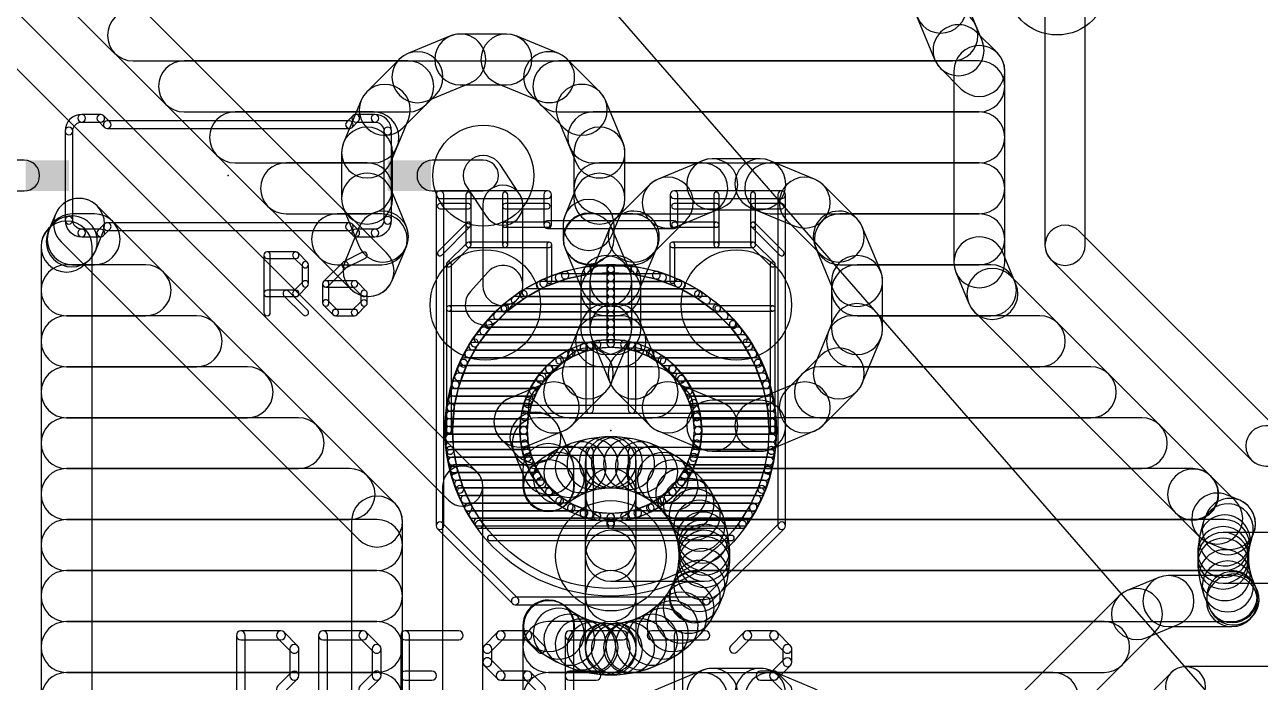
# Model space of a CAD drawing. Extents: x -1 to 100, y 0 to 80.
# Drawn here: x 20.07 to 44.69, y 36.89 to 50 of the extents above; entities that cross this region are included whole.
import ezdxf

# ---------------------------------------------------------------- set-up
doc = ezdxf.new("R2010")
doc.units = 0
for name, color, linetype in [('1', 22, 'CONTINUOUS'), ('17', 82, 'CONTINUOUS'), ('19', 53, 'CONTINUOUS'), ('21', 253, 'CONTINUOUS'), ('23', 7, 'CONTINUOUS'), ('25', 253, 'CONTINUOUS'), ('51', 253, 'CONTINUOUS')]:
    doc.layers.add(name, color=color, linetype=linetype)

# ---------------------------------------------------------------- blocks, each defined once
blk = doc.blocks.new('ROUNDP')
blk.add_circle((0, 0), 0.5)
blk = doc.blocks.new('RECT')
blk.add_solid([(-0.5, -0.5), (0.5, -0.5), (-0.5, 0.5), (0.5, 0.5)])

msp = doc.modelspace()

# ---------------------------------------------------------------- linework, layer by layer
at = {"layer": '1'}
for points in [[(27.2845, 45.4494), (21.0072, 51.7267, 1), (20.2888, 51.0083), (26.5661, 44.7309, 1)], [(37.8176, 51.2604), (37.8176, 50.3396, 1), (38.8336, 50.3396), (38.8336, 51.2604, 1)], [(18.9172, 50.1172), (28.5172, 40.5172, 1), (29.0828, 41.0828), (19.4828, 50.6828, 1)], [(37.8563, 50.1452), (38.2086, 49.2946, 1), (39.1473, 49.6834), (38.7949, 50.534, 1)], [(41.2, 45.6), (41.2, 50.4, 1), (40.4, 50.4), (40.4, 45.6, 1)], [(22.2315, 49.276), (38.5558, 49.276, 1), (38.5558, 50.292), (22.2315, 50.292, 1)], [(38.3187, 49.1298), (38.7328, 48.7157, 1), (39.4512, 49.4342), (39.0372, 49.8482, 1)], [(28.5552, 49.7737), (27.7046, 49.4214, 1), (28.0934, 48.4827), (28.944, 48.8351, 1)], [(29.6704, 49.8124), (28.7496, 49.8124, 1), (28.7496, 48.7964), (29.6704, 48.7964, 1)], [(30.7154, 49.4214), (29.8648, 49.7737, 1), (29.476, 48.8351), (30.3266, 48.4827, 1)], [(38.584, 49.0749), (38.584, 45.2603, 1), (39.6, 45.2603), (39.6, 49.0749, 1)], [(23.2475, 48.26), (27.7149, 48.26, 1), (27.7149, 49.276), (23.2475, 49.276, 1)], [(27.5398, 49.3113), (26.8887, 48.6602, 1), (27.6072, 47.9418), (28.2582, 48.5928, 1)], [(31.5313, 48.6602), (30.8802, 49.3113, 1), (30.1618, 48.5928), (30.8128, 47.9418, 1)], [(30.705, 48.26), (39.092, 48.26, 1), (39.092, 49.276), (30.705, 49.276, 1)], [(26.7786, 48.4954), (26.4263, 47.6448, 1), (27.3649, 47.256), (27.7173, 48.1066, 1)], [(31.9937, 47.6448), (31.6414, 48.4954, 1), (30.7027, 48.1066), (31.0551, 47.256, 1)], [(24.2635, 47.244), (27.0205, 47.244, 1), (27.0205, 48.26), (24.2635, 48.26, 1)], [(31.3995, 47.244), (39.092, 47.244, 1), (39.092, 48.26), (31.3995, 48.26, 1)], [(26.3876, 47.4504), (26.3876, 46.5296, 1), (27.4036, 46.5296), (27.4036, 47.4504, 1)], [(32.0324, 46.5296), (32.0324, 47.4504, 1), (31.0164, 47.4504), (31.0164, 46.5296, 1)], [(29.9337, 46.6206), (29.5437, 47.2106, 1), (28.8763, 46.7694), (29.2663, 46.1794, 1)], [(33.5766, 47.2873), (32.6916, 46.9207, 1), (33.0804, 45.9821), (33.9654, 46.3487, 1)], [(34.729, 47.326), (33.771, 47.326, 1), (33.771, 46.31), (34.729, 46.31, 1)], [(35.8084, 46.9207), (34.9234, 47.2873, 1), (34.5346, 46.3487), (35.4196, 45.9821, 1)], [(25.2795, 46.228), (26.8956, 46.228, 1), (26.8956, 47.244), (25.2795, 47.244, 1)], [(26.4263, 46.3352), (26.7393, 45.5796, 1), (27.6779, 45.9684), (27.3649, 46.724, 1)], [(31.7773, 45.8128), (31.9937, 46.3352, 1), (31.0551, 46.724), (30.8387, 46.2016, 1)], [(31.5244, 46.228), (33.5731, 46.228, 1), (33.5731, 47.244), (31.5244, 47.244, 1)], [(34.9269, 46.228), (39.092, 46.228, 1), (39.092, 47.244), (34.9269, 47.244, 1)], [(30, 44.8), (30, 46.4, 1), (29.2, 46.4), (29.2, 44.8, 1)], [(32.5268, 46.8106), (31.8494, 46.1332, 1), (32.5678, 45.4148), (33.2452, 46.0922, 1)], [(36.6506, 46.1332), (35.9732, 46.8106, 1), (35.2548, 46.0922), (35.9322, 45.4148, 1)], [(21.4814, 45.4846), (21.6259, 45.8335, 1), (20.6873, 46.2223), (20.5427, 45.8734, 1)], [(20.7974, 45.6687), (26.7328, 39.7333, 1), (27.4512, 40.4517), (21.5158, 46.3871, 1)], [(26.7393, 45.9684), (26.456, 45.2845, 1), (27.3947, 44.8957), (27.6779, 45.5796, 1)], [(31.816, 45.734), (31.816, 46.0072, 1), (30.8, 46.0072), (30.8, 45.734, 1)], [(31.7393, 45.9684), (31.3727, 45.0834, 1), (32.3113, 44.6946), (32.6779, 45.5796, 1)], [(37.1273, 45.0834), (36.7607, 45.9684, 1), (35.8221, 45.5796), (36.1887, 44.6946, 1)], [(21.2672, 45.2157), (21.3713, 45.3198, 1), (20.6528, 46.0382), (20.5488, 45.9342, 1)], [(21.416, 25.5451), (21.416, 45.5749, 1), (20.4, 45.5749), (20.4, 25.5451, 1)], [(21.029, 45.212), (21.4645, 45.212, 1), (21.4645, 46.228), (21.029, 46.228, 1)], [(26.2955, 45.212), (27.1862, 45.212, 1), (27.1862, 46.228), (26.2955, 46.228, 1)], [(32.1273, 45.0834), (31.7773, 45.9284, 1), (30.8387, 45.5395), (31.1887, 44.6946, 1)], [(31.3138, 45.212), (32.1862, 45.212, 1), (32.1862, 46.228), (31.3138, 46.228, 1)], [(36.3138, 45.212), (39.092, 45.212, 1), (39.092, 46.228), (36.3138, 46.228, 1)], [(45.0828, 41.8828), (41.0828, 45.8828, 1), (40.5172, 45.3172), (44.5172, 41.3172, 1)], [(38.6227, 45.0659), (38.8827, 44.4381, 1), (39.8214, 44.8269), (39.5613, 45.4547, 1)], [(32.166, 43.931), (32.166, 44.889, 1), (31.15, 44.889), (31.15, 43.931, 1)], [(31.334, 44.889), (31.334, 43.931, 1), (32.35, 43.931), (32.35, 44.889, 1)], [(37.166, 43.931), (37.166, 44.889, 1), (36.15, 44.889), (36.15, 43.931, 1)], [(20.908, 44.196), (22.4805, 44.196, 1), (22.4805, 45.212), (20.908, 45.212, 1)], [(29.3023, 45.0672), (28.9523, 44.6772, 1), (29.5477, 44.1428), (29.8977, 44.5328, 1)], [(31.658, 44.196), (31.842, 44.196, 1), (31.842, 45.212), (31.658, 45.212, 1)], [(36.658, 44.196), (39.3224, 44.196, 1), (39.3224, 45.212), (36.658, 45.212, 1)], [(38.9928, 44.2733), (42.9928, 40.2733, 1), (43.7112, 40.9917), (39.7112, 44.9917, 1)], [(31.7607, 42.8516), (32.1273, 43.7366, 1), (31.1887, 44.1254), (30.8221, 43.2404, 1)], [(31.3727, 43.7366), (31.7393, 42.8516, 1), (32.6779, 43.2404), (32.3113, 44.1254, 1)], [(36.7607, 42.8516), (37.1273, 43.7366, 1), (36.1887, 44.1254), (35.8221, 43.2404, 1)], [(20.908, 43.18), (23.4965, 43.18, 1), (23.4965, 44.196), (20.908, 44.196, 1)], [(31.5573, 43.18), (31.9427, 43.18, 1), (31.9427, 44.196), (31.5573, 44.196, 1)], [(36.5573, 43.18), (40.2965, 43.18, 1), (40.2965, 44.196), (36.5573, 44.196, 1)], [(30.9732, 42.0094), (31.6506, 42.6868, 1), (30.9322, 43.4052), (30.2548, 42.7278, 1)], [(31.8494, 42.6868), (32.5268, 42.0094, 1), (33.2452, 42.7278), (32.5678, 43.4052, 1)], [(35.9732, 42.0094), (36.6506, 42.6868, 1), (35.9322, 43.4052), (35.2548, 42.7278, 1)], [(20.908, 42.164), (24.5125, 42.164, 1), (24.5125, 43.18), (20.908, 43.18, 1)], [(30.9174, 42.164), (32.5826, 42.164, 1), (32.5826, 43.18), (30.9174, 43.18, 1)], [(35.9174, 42.164), (41.3125, 42.164, 1), (41.3125, 43.18), (35.9174, 43.18, 1)], [(30.1245, 41.616), (30.8084, 41.8993, 1), (30.4196, 42.8379), (29.7357, 42.5547, 1)], [(32.6916, 41.8993), (33.5766, 41.5327, 1), (33.9654, 42.4713), (33.0804, 42.8379, 1)], [(34.9234, 41.5327), (35.8084, 41.8993, 1), (35.4196, 42.8379), (34.5346, 42.4713, 1)], [(30.6072, 42.1267), (30.2894, 42.4445, 1), (29.5709, 41.7261), (29.8888, 41.4083, 1)], [(33.771, 41.494), (34.729, 41.494, 1), (34.729, 42.51), (33.771, 42.51, 1)], [(20.908, 41.148), (25.5285, 41.148, 1), (25.5285, 42.164), (20.908, 42.164, 1)], [(30.9773, 41.3341), (30.7173, 41.9619, 1), (29.7786, 41.5731), (30.0387, 40.9453, 1)], [(30.2942, 41.148), (42.3285, 41.148, 1), (42.3285, 42.164), (30.2942, 42.164, 1)], [(45.6, 42), (44.8, 42, 1), (44.8, 41.2), (45.6, 41.2, 1)], [(31.016, 40.8013), (31.016, 41.1397, 1), (30, 41.1397), (30, 40.8013, 1)], [(30.9558, 41.6463), (30.7303, 41.5529, 1), (31.1191, 40.6142), (31.3446, 40.7076, 1)], [(31.2545, 41.7308), (31.0187, 41.6677, 1), (31.2817, 40.6863), (31.5174, 40.7494, 1)], [(31.5616, 41.7757), (31.3197, 41.7438, 1), (31.4523, 40.7365), (31.6943, 40.7683, 1)], [(31.75, 41.78), (31.628, 41.78, 1), (31.628, 40.764), (31.75, 40.764, 1)], [(31.872, 41.78), (31.75, 41.78, 1), (31.75, 40.764), (31.872, 40.764, 1)], [(31.242, 41.272), (31.242, 39.41, 1), (32.258, 39.41), (32.258, 41.272, 1)], [(32.258, 39.41), (32.258, 41.272, 1), (31.242, 41.272), (31.242, 39.41, 1)], [(32.1803, 41.7438), (31.9383, 41.7757, 1), (31.8057, 40.7683), (32.0477, 40.7365, 1)], [(32.4813, 41.6677), (32.2455, 41.7308, 1), (31.9826, 40.7494), (32.2183, 40.6863, 1)], [(32.7697, 41.5529), (32.5442, 41.6463, 1), (32.1554, 40.7076), (32.3809, 40.6142, 1)], [(30.4041, 41.3645), (30.2104, 41.216, 1), (30.8289, 40.4099), (31.0226, 40.5585, 1)], [(30.6707, 41.5235), (30.4593, 41.4015, 1), (30.9673, 40.5216), (31.1787, 40.6436, 1)], [(33.0407, 41.4015), (32.8293, 41.5235, 1), (32.3213, 40.6436), (32.5327, 40.5216, 1)], [(33.2896, 41.216), (33.0959, 41.3645, 1), (32.4774, 40.5585), (32.6711, 40.4099, 1)], [(20.908, 40.132), (26.5445, 40.132, 1), (26.5445, 41.148), (20.908, 41.148, 1)], [(28.4, 40.8), (28.4, 34.4, 1), (29.2, 34.4), (29.2, 40.8, 1)], [(30.1604, 41.1721), (30.1487, 41.1604, 1), (30.8673, 40.4421), (30.8789, 40.4538, 1)], [(31.75, 40.132), (31.75, 40.132, 1), (31.75, 41.148), (31.75, 41.148, 1)], [(33.5121, 40.9995), (33.3395, 41.1721, 1), (32.6211, 40.4537), (32.7937, 40.2811, 1)], [(33.7045, 40.7559), (33.556, 40.9496, 1), (32.7499, 40.3311), (32.8985, 40.1374, 1)], [(33.1532, 40.132), (43.3445, 40.132, 1), (43.3445, 41.148), (33.1532, 41.148, 1)], [(42.9928, 40.2733), (43.4733, 39.7928, 1), (44.1917, 40.5112), (43.7112, 40.9917, 1)], [(33.8635, 40.4893), (33.7415, 40.7007, 1), (32.8616, 40.1927), (32.9836, 39.9813, 1)], [(33.9863, 40.2042), (33.8929, 40.4297, 1), (32.9542, 40.0409), (33.0476, 39.8154, 1)], [(43.6381, 39.6827), (43.8919, 39.5776, 1), (44.2807, 40.5162), (44.0269, 40.6214, 1)], [(26.584, 40.0925), (26.584, 35.3325, 1), (27.6, 35.3325), (27.6, 40.0925, 1)], [(34.0708, 39.9055), (34.0077, 40.1413, 1), (33.0263, 39.8783), (33.0894, 39.6426, 1)], [(43.5512, 40.0711), (43.4912, 39.8472, 1), (44.4725, 39.5843), (44.5325, 39.8082, 1)], [(43.6169, 40.2413), (43.5725, 40.1341, 1), (44.5112, 39.7453), (44.5556, 39.8525, 1)], [(20.908, 39.116), (27.092, 39.116, 1), (27.092, 40.132), (20.908, 40.132, 1)], [(31.75, 39.116), (31.75, 39.116, 1), (31.75, 40.132), (31.75, 40.132, 1)], [(34.1157, 39.5983), (34.0838, 39.8403, 1), (33.0765, 39.7077), (33.1083, 39.4657, 1)], [(33.5999, 39.116), (43.9698, 39.116, 1), (43.9698, 40.132), (33.5999, 40.132, 1)], [(43.4782, 39.782), (43.4479, 39.5522, 1), (44.4553, 39.4196), (44.4855, 39.6494, 1)], [(32.258, 37.548), (32.258, 39.41, 1), (31.242, 39.41), (31.242, 37.548, 1)], [(31.75, 38.902), (31.75, 38.902, 1), (31.75, 39.918), (31.75, 39.918, 1)], [(31.242, 39.41), (31.242, 37.548, 1), (32.258, 37.548), (32.258, 39.41, 1)], [(33.612, 39.918), (31.75, 39.918, 1), (31.75, 38.902), (33.612, 38.902, 1)], [(32.258, 39.41), (32.258, 39.41, 1), (31.242, 39.41), (31.242, 39.41, 1)], [(31.75, 38.902), (33.612, 38.902, 1), (33.612, 39.918), (31.75, 39.918, 1)], [(31.75, 39.918), (31.75, 39.918, 1), (31.75, 38.902), (31.75, 38.902, 1)], [(34.12, 39.41), (34.12, 39.532, 1), (33.104, 39.532), (33.104, 39.41, 1)], [(34.12, 39.288), (34.12, 39.41, 1), (33.104, 39.41), (33.104, 39.2879, 1)], [(43.4436, 39.4859), (43.4436, 39.37, 1), (44.4596, 39.37), (44.4596, 39.4859, 1)], [(43.9516, 38.862), (45.72, 38.862, 1), (45.72, 39.878), (43.9516, 39.878, 1)], [(45.72, 39.878), (43.9516, 39.878, 1), (43.9516, 38.862), (45.72, 38.862, 1)], [(43.4436, 39.37), (43.4436, 39.2541, 1), (44.4596, 39.2541), (44.4596, 39.37, 1)], [(34.0838, 38.9797), (34.1157, 39.2216, 1), (33.1083, 39.3543), (33.0765, 39.1123, 1)], [(43.4479, 39.1878), (43.4782, 38.958, 1), (44.4855, 39.0906), (44.4553, 39.3204, 1)], [(34.0077, 38.6787), (34.0708, 38.9145, 1), (33.0894, 39.1774), (33.0263, 38.9417, 1)], [(43.4912, 38.8928), (43.5512, 38.6689, 1), (44.5325, 38.9318), (44.4725, 39.1557, 1)], [(33.8929, 38.3903), (33.9863, 38.6158, 1), (33.0476, 39.0046), (32.9542, 38.7791, 1)], [(43.5725, 38.6059), (43.6612, 38.3918, 1), (44.5999, 38.7806), (44.5112, 38.9947, 1)], [(20.908, 38.1), (27.092, 38.1, 1), (27.092, 39.116), (20.908, 39.116, 1)], [(31.75, 38.1), (31.75, 38.1, 1), (31.75, 39.116), (31.75, 39.116, 1)], [(33.7415, 38.1193), (33.8635, 38.3307, 1), (32.9836, 38.8387), (32.8616, 38.6273, 1)], [(33.4332, 38.1), (44.1215, 38.1, 1), (44.1215, 39.116), (33.4332, 39.116, 1)], [(42.6659, 38.9773), (42.0381, 38.7173, 1), (42.4269, 37.7786), (43.0547, 38.0387, 1)], [(44.1249, 39.016), (42.8603, 39.016, 1), (42.8603, 38), (44.1249, 38, 1)], [(43.7979, 38.8994), (43.7657, 38.8672, 1), (44.4842, 38.1488), (44.5163, 38.181, 1)], [(43.6906, 38.3322), (43.7172, 38.2862, 1), (44.5971, 38.7942), (44.5705, 38.8402, 1)], [(33.3395, 37.6479), (33.5121, 37.8205, 1), (32.7937, 38.5389), (32.6211, 38.3663, 1)], [(33.556, 37.8704), (33.7045, 38.0641, 1), (32.8985, 38.6826), (32.7499, 38.4889, 1)], [(41.8733, 38.6072), (33.2231, 29.957, 1), (33.9415, 29.2385), (42.5917, 37.8888, 1)], [(30.1487, 37.6596), (30.1604, 37.6479, 1), (30.8789, 38.3662), (30.8673, 38.3779, 1)], [(31.016, 36.3353), (31.016, 38.0187, 1), (30, 38.0187), (30, 36.3353, 1)], [(30.2104, 37.604), (30.4041, 37.4555, 1), (31.0226, 38.2615), (30.8289, 38.4101, 1)], [(33.0959, 37.4555), (33.2896, 37.604, 1), (32.6711, 38.4101), (32.4774, 38.2615, 1)], [(30.4593, 37.4185), (30.6707, 37.2965, 1), (31.1787, 38.1764), (30.9673, 38.2984, 1)], [(30.7303, 37.2671), (30.9558, 37.1737, 1), (31.3446, 38.1124), (31.1191, 38.2058, 1)], [(32.5442, 37.1737), (32.7697, 37.2671, 1), (32.3809, 38.2058), (32.1554, 38.1124, 1)], [(32.8293, 37.2965), (33.0407, 37.4185, 1), (32.5327, 38.2984), (32.3213, 38.1764, 1)], [(20.908, 37.084), (27.092, 37.084, 1), (27.092, 38.1), (20.908, 38.1, 1)], [(30.508, 37.084), (31.3406, 37.084, 1), (31.3406, 38.1), (30.508, 38.1, 1)], [(31.0187, 37.1523), (31.2545, 37.0892, 1), (31.5174, 38.0706), (31.2817, 38.1337, 1)], [(31.3197, 37.0762), (31.5616, 37.0443, 1), (31.6943, 38.0517), (31.4523, 38.0835, 1)], [(31.628, 37.04), (31.75, 37.04, 1), (31.75, 38.056), (31.628, 38.056, 1)], [(31.75, 37.084), (31.75, 37.084, 1), (31.75, 38.1), (31.75, 38.1, 1)], [(31.75, 37.04), (31.872, 37.04, 1), (31.872, 38.056), (31.75, 38.056, 1)], [(31.9383, 37.0443), (32.1803, 37.0762, 1), (32.0477, 38.0835), (31.8057, 38.0517, 1)], [(32.2455, 37.0892), (32.4813, 37.1523, 1), (32.2183, 38.1337), (31.9826, 38.0706, 1)], [(32.1593, 37.084), (41.5765, 37.084, 1), (41.5765, 38.1), (32.1593, 38.1, 1)], [(29.8828, 22.9172), (43.4828, 36.5172, 1), (42.9172, 37.0828), (29.3172, 23.4828, 1)], [(43.2, 36.4), (45.6, 36.4, 1), (45.6, 37.2), (43.2, 37.2, 1)], [(20.908, 36.068), (27.092, 36.068, 1), (27.092, 37.084), (20.908, 37.084, 1)], [(30.508, 36.068), (33.5731, 36.068, 1), (33.5731, 37.084), (30.508, 37.084, 1)], [(33.5766, 37.1273), (32.6916, 36.7607, 1), (33.0804, 35.8221), (33.9654, 36.1887, 1)], [(34.729, 37.166), (33.771, 37.166, 1), (33.771, 36.15), (34.729, 36.15, 1)], [(35.8084, 36.7607), (34.9234, 37.1273, 1), (34.5346, 36.1887), (35.4196, 35.8221, 1)], [(34.9269, 36.068), (40.5605, 36.068, 1), (40.5605, 37.084), (34.9269, 37.084, 1)]]:
    msp.add_lwpolyline(points, format="xyb", close=True, dxfattribs=at)
at = {"layer": '19'}
msp.add_line((45.72, 34.29), (15.89, 68.58), dxfattribs=at)
at = {"layer": '21'}
for points in [[(21.209, 48.0568, 1), (21.209, 48.2092, 0.4142), (20.8788, 47.879, 1), (21.0312, 47.879, -0.4142)], [(21.209, 48.0568), (21.59, 48.0568, 1), (21.59, 48.2092), (21.209, 48.2092, 1)], [(21.7709, 48.0599), (21.6439, 48.1869, 1), (21.5361, 48.0791), (21.6631, 47.9521, 1)], [(21.717, 47.9298), (26.543, 47.9298, 1), (26.543, 48.0822), (21.717, 48.0822, 1)], [(26.5969, 47.9521), (26.7239, 48.0791, 1), (26.6161, 48.1869), (26.4891, 48.0599, 1)], [(27.051, 48.2092), (26.67, 48.2092, 1), (26.67, 48.0568), (27.051, 48.0568, 1)], [(27.2288, 47.879, 1), (27.3812, 47.879, 0.4142), (27.051, 48.2092, 1), (27.051, 48.0568, -0.4142)], [(20.8788, 47.879), (20.8788, 46.101, 1), (21.0312, 46.101), (21.0312, 47.879, 1)], [(27.2288, 47.879), (27.2288, 46.101, 1), (27.3812, 46.101), (27.3812, 47.879, 1)], [(28.4212, 40.01), (28.4212, 46.61, 1), (28.2688, 46.61), (28.2688, 40.01, 1)], [(28.345, 46.5338), (30.49, 46.5338, 1), (30.49, 46.6862), (28.345, 46.6862, 1)], [(30.4138, 46.61), (30.4138, 46.01, 1), (30.5662, 46.01), (30.5662, 46.61, 1)], [(33.0862, 46.01), (33.0862, 46.61, 1), (32.9338, 46.61), (32.9338, 46.01, 1)], [(33.01, 46.5338), (35.155, 46.5338, 1), (35.155, 46.6862), (33.01, 46.6862, 1)], [(35.0788, 46.61), (35.0788, 40.01, 1), (35.2312, 40.01), (35.2312, 46.61, 1)], [(21.0312, 46.101, 1), (20.8788, 46.101, 0.4142), (21.209, 45.7708, 1), (21.209, 45.9232, -0.4142)], [(21.6631, 46.0279), (21.5361, 45.9009, 1), (21.6439, 45.7931), (21.7709, 45.9201, 1)], [(21.717, 45.8978), (26.543, 45.8978, 1), (26.543, 46.0502), (21.717, 46.0502, 1)], [(26.4891, 45.9201), (26.6161, 45.7931, 1), (26.7239, 45.9009), (26.5969, 46.0279, 1)], [(27.051, 45.9232, 1), (27.051, 45.7708, 0.4142), (27.3812, 46.101, 1), (27.2288, 46.101, -0.4142)], [(30.49, 45.9338), (33.01, 45.9338, 1), (33.01, 46.0862), (30.49, 46.0862, 1)], [(21.209, 45.7708), (21.59, 45.7708, 1), (21.59, 45.9232), (21.209, 45.9232, 1)], [(27.051, 45.9232), (26.67, 45.9232, 1), (26.67, 45.7708), (27.051, 45.7708, 1)], [(31.4062, 42.33), (31.4062, 43.5934, 1), (31.2538, 43.5934), (31.2538, 42.33, 1)], [(32.2462, 42.33), (32.2462, 43.5934, 1), (32.0938, 43.5934), (32.0938, 42.33, 1)], [(33.4334, 42.4062), (30.0666, 42.4062, 1), (30.0666, 42.2538), (33.4334, 42.2538, 1)], [(33.4334, 41.5662), (30.0666, 41.5662, 1), (30.0666, 41.4138), (33.4334, 41.4138, 1)], [(31.4062, 40.2266), (31.4062, 41.49, 1), (31.2538, 41.49), (31.2538, 40.2266, 1)], [(32.2462, 40.2266), (32.2462, 41.49, 1), (32.0938, 41.49), (32.0938, 40.2266, 1)], [(29.8989, 38.5639), (28.3989, 40.0639, 1), (28.2911, 39.9561), (29.7911, 38.4561, 1)], [(35.1011, 40.0639), (33.6011, 38.5639, 1), (33.7089, 38.4561), (35.2089, 39.9561, 1)], [(33.655, 38.5862), (29.845, 38.5862, 1), (29.845, 38.4338), (33.655, 38.4338, 1)]]:
    msp.add_lwpolyline(points, format="xyb", close=True, dxfattribs=at)
for radius in [1.8112, 1.6588]:
    msp.add_circle((31.75, 41.91), radius, dxfattribs=at)
at = {"layer": '23'}
for p in [(24.13, 46.99), (31.75, 41.91)]:
    msp.add_point(p, dxfattribs=at)
at = {"layer": '25'}
for points in [[(24.9662, 44.2595), (24.9662, 45.4035, 1), (24.8392, 45.4035), (24.8392, 44.2595, 1)], [(24.9027, 45.34), (25.4747, 45.34, 1), (25.4747, 45.467), (24.9027, 45.467, 1)], [(25.4298, 45.3586), (25.6205, 45.1679, 1), (25.7103, 45.2577), (25.5196, 45.4484, 1)], [(26.8064, 45.4603), (26.425, 45.2696, 1), (26.4818, 45.156), (26.8631, 45.3467, 1)], [(25.6019, 45.2128), (25.6019, 44.8315, 1), (25.7289, 44.8315), (25.7289, 45.2128, 1)], [(26.4085, 45.2577), (26.0272, 44.8764, 1), (26.117, 44.7866), (26.4983, 45.1679, 1)], [(25.6205, 44.8764), (25.4298, 44.6857, 1), (25.5196, 44.5959), (25.7103, 44.7866, 1)], [(26.0086, 44.8315), (26.0086, 44.4502, 1), (26.1356, 44.4502), (26.1356, 44.8315, 1)], [(26.6441, 44.895), (26.0721, 44.895, 1), (26.0721, 44.768), (26.6441, 44.768, 1)], [(26.8797, 44.6857), (26.689, 44.8764, 1), (26.5992, 44.7866), (26.7898, 44.5959, 1)], [(25.4747, 44.7043), (24.9027, 44.7043, 1), (24.9027, 44.5773), (25.4747, 44.5773, 1)], [(25.2391, 44.5959), (25.6205, 44.2146, 1), (25.7103, 44.3044), (25.3289, 44.6857, 1)], [(26.8983, 44.4502), (26.8983, 44.6408, 1), (26.7712, 44.6408), (26.7712, 44.4502, 1)], [(26.0272, 44.4053), (26.2179, 44.2146, 1), (26.3077, 44.3044), (26.117, 44.4951, 1)], [(26.2628, 44.196), (26.6441, 44.196, 1), (26.6441, 44.323), (26.2628, 44.323, 1)], [(26.689, 44.2146), (26.8797, 44.4053, 1), (26.7898, 44.4951), (26.5992, 44.3044, 1)], [(24.4677, 36.2209), (24.4677, 37.8225, 1), (24.2899, 37.8225), (24.2899, 36.2209, 1)], [(24.3788, 37.7336), (25.1796, 37.7336, 1), (25.1796, 37.9114), (24.3788, 37.9114, 1)], [(25.1167, 37.7596), (25.3836, 37.4927, 1), (25.5094, 37.6184), (25.2424, 37.8853, 1)], [(26.1048, 36.2209), (26.1048, 37.8225, 1), (25.927, 37.8225), (25.927, 36.2209, 1)], [(26.0159, 37.7336), (26.8167, 37.7336, 1), (26.8167, 37.9114), (26.0159, 37.9114, 1)], [(26.7539, 37.7596), (27.0208, 37.4927, 1), (27.1465, 37.6184), (26.8796, 37.8853, 1)], [(28.7208, 37.9114), (27.6531, 37.9114, 1), (27.6531, 37.7336), (28.7208, 37.7336, 1)], [(27.5642, 37.8225), (27.5642, 36.2209, 1), (27.742, 36.2209), (27.742, 37.8225, 1)], [(29.4943, 37.8853), (29.2274, 37.6184, 1), (29.3531, 37.4927), (29.62, 37.7596, 1)], [(30.091, 37.9114), (29.5572, 37.9114, 1), (29.5572, 37.7336), (30.091, 37.7336, 1)], [(30.4208, 37.6184), (30.1539, 37.8853, 1), (30.0282, 37.7596), (30.2951, 37.4927, 1)], [(31.9951, 37.9114), (30.9274, 37.9114, 1), (30.9274, 37.7336), (31.9951, 37.7336, 1)], [(30.8385, 37.8225), (30.8385, 36.2209, 1), (31.0163, 36.2209), (31.0163, 37.8225, 1)], [(32.5646, 37.7336), (33.6323, 37.7336, 1), (33.6323, 37.9114), (32.5646, 37.9114, 1)], [(33.1873, 36.2209), (33.1873, 37.8225, 1), (33.0095, 37.8225), (33.0095, 36.2209, 1)], [(34.2646, 37.4927), (34.5315, 37.7596, 1), (34.4058, 37.8853), (34.1389, 37.6184, 1)], [(34.4687, 37.7336), (35.0025, 37.7336, 1), (35.0025, 37.9114), (34.4687, 37.9114, 1)], [(34.9396, 37.7596), (35.2066, 37.4927, 1), (35.3323, 37.6184), (35.0654, 37.8853, 1)], [(25.3576, 37.5555), (25.3576, 37.0217, 1), (25.5354, 37.0217), (25.5354, 37.5555, 1)], [(26.9948, 37.5555), (26.9948, 37.0217, 1), (27.1726, 37.0217), (27.1726, 37.5555, 1)], [(29.2014, 37.5555), (29.2014, 37.2886, 1), (29.3792, 37.2886), (29.3792, 37.5555, 1)], [(35.1805, 37.5555), (35.1805, 37.2886, 1), (35.3583, 37.2886), (35.3583, 37.5555, 1)], [(29.2274, 37.2258), (29.4943, 36.9588, 1), (29.62, 37.0845), (29.3531, 37.3515, 1)], [(35.2066, 37.3515), (34.9396, 37.0845, 1), (35.0654, 36.9588), (35.3323, 37.2258, 1)], [(25.3836, 37.0845), (25.1167, 36.8176, 1), (25.2424, 36.6919), (25.5094, 36.9588, 1)], [(27.0208, 37.0845), (26.7539, 36.8176, 1), (26.8796, 36.6919), (27.1465, 36.9588, 1)], [(27.6531, 36.9328), (28.187, 36.9328, 1), (28.187, 37.1106), (27.6531, 37.1106, 1)], [(29.5572, 36.9328), (30.091, 36.9328, 1), (30.091, 37.1106), (29.5572, 37.1106, 1)], [(30.0282, 36.9588), (30.2951, 36.6919, 1), (30.4208, 36.8176), (30.1539, 37.0845, 1)], [(30.9274, 36.9328), (31.4613, 36.9328, 1), (31.4613, 37.1106), (30.9274, 37.1106, 1)], [(35.0025, 37.1106), (34.7356, 37.1106, 1), (34.7356, 36.9328), (35.0025, 36.9328, 1)], [(34.9396, 36.9588), (35.2066, 36.6919, 1), (35.3323, 36.8176), (35.0654, 37.0845, 1)]]:
    msp.add_lwpolyline(points, format="xyb", close=True, dxfattribs=at)
at = {"layer": '51'}
for points in [[(19.05, 46.6852), (20.066, 46.6852, 1), (20.066, 47.2948), (19.05, 47.2948, 1)], [(29.21, 47.2948), (28.194, 47.2948, 1), (28.194, 46.6852), (29.21, 46.6852, 1)], [(28.9658, 46.01), (28.9658, 46.61, 1), (28.8642, 46.61), (28.8642, 46.01, 1)], [(29.6958, 46.01), (29.6958, 46.61, 1), (29.5942, 46.61), (29.5942, 46.01, 1)], [(33.9058, 46.01), (33.9058, 46.61, 1), (33.8042, 46.61), (33.8042, 46.01, 1)], [(34.6358, 46.01), (34.6358, 46.61, 1), (34.5342, 46.61), (34.5342, 46.01, 1)], [(28.915, 46.4308), (28.345, 46.4308, 1), (28.345, 46.3292), (28.915, 46.3292, 1)], [(30.49, 46.4308), (29.645, 46.4308, 1), (29.645, 46.3292), (30.49, 46.3292, 1)], [(33.01, 46.3292), (33.855, 46.3292, 1), (33.855, 46.4308), (33.01, 46.4308, 1)], [(34.585, 46.3292), (35.155, 46.3292, 1), (35.155, 46.4308), (34.585, 46.4308, 1)], [(28.8791, 46.0459), (28.3091, 45.4759, 1), (28.3809, 45.4041), (28.9509, 45.9741, 1)], [(28.9658, 45.61), (28.9658, 46.01, 1), (28.8642, 46.01), (28.8642, 45.61, 1)], [(29.6958, 45.61), (29.6958, 46.01, 1), (29.5942, 46.01), (29.5942, 45.61, 1)], [(30.49, 46.0608), (29.645, 46.0608, 1), (29.645, 45.9592), (30.49, 45.9592, 1)], [(33.01, 45.9592), (33.855, 45.9592, 1), (33.855, 46.0608), (33.01, 46.0608, 1)], [(33.9058, 45.61), (33.9058, 46.01, 1), (33.8042, 46.01), (33.8042, 45.61, 1)], [(34.6358, 45.61), (34.6358, 46.01, 1), (34.5342, 46.01), (34.5342, 45.61, 1)], [(34.5491, 45.9741), (35.1191, 45.4041, 1), (35.1909, 45.4759), (34.6209, 46.0459, 1)], [(28.5609, 45.1841), (28.9509, 45.5741, 1), (28.8791, 45.6459), (28.4891, 45.2559, 1)], [(28.915, 45.5592), (29.645, 45.5592, 1), (29.645, 45.6608), (28.915, 45.6608, 1)], [(29.645, 45.5592), (30.525, 45.5592, 1), (30.525, 45.6608), (29.645, 45.6608, 1)], [(30.4742, 45.61), (30.4742, 44.8933, 1), (30.5758, 44.8933), (30.5758, 45.61, 1)], [(33.855, 45.6608), (32.975, 45.6608, 1), (32.975, 45.5592), (33.855, 45.5592, 1)], [(32.9242, 45.61), (32.9242, 44.8933, 1), (33.0258, 44.8933), (33.0258, 45.61, 1)], [(34.585, 45.6608), (33.855, 45.6608, 1), (33.855, 45.5592), (34.585, 45.5592, 1)], [(35.0109, 45.2559), (34.6209, 45.6459, 1), (34.5491, 45.5741), (34.9391, 45.1841, 1)], [(28.5758, 44.34), (28.5758, 45.22, 1), (28.4742, 45.22), (28.4742, 44.34, 1)], [(30.4369, 44.7722), (30.868, 44.933, 1), (30.8148, 45.0758), (30.3837, 44.915, 1)], [(30.8576, 44.9299), (31.3072, 45.0277, 1), (31.2748, 45.1766), (30.8252, 45.0788, 1)], [(31.2965, 45.0262), (31.7554, 45.059, 1), (31.7446, 45.211), (31.2856, 45.1782, 1)], [(31.75, 45.1866), (31.406, 45.1866, 1), (31.406, 45.0342), (31.75, 45.0342, 1)], [(31.6738, 45.135), (31.6738, 43.645, 1), (31.8262, 43.645), (31.8262, 45.135, 1)], [(32.2144, 45.1782), (31.7554, 45.211, 1), (31.7446, 45.059), (32.2035, 45.0262, 1)], [(31.6738, 45.135), (31.6738, 43.645, 1), (31.8262, 43.645), (31.8262, 45.135, 1)], [(32.094, 45.1866), (31.75, 45.1866, 1), (31.75, 45.0342), (32.094, 45.0342, 1)], [(32.6748, 45.0788), (32.2252, 45.1766, 1), (32.1928, 45.0277), (32.6424, 44.9299, 1)], [(33.1163, 44.915), (32.6852, 45.0758, 1), (32.632, 44.933), (33.0631, 44.7722, 1)], [(35.0258, 44.34), (35.0258, 45.22, 1), (34.9242, 45.22), (34.9242, 44.34, 1)], [(30.043, 44.5562), (30.4468, 44.7767, 1), (30.3738, 44.9104), (29.9699, 44.6899, 1)], [(31.75, 44.8818), (30.3408, 44.8818, 1), (30.3408, 44.7294), (31.75, 44.7294, 1)], [(31.75, 45.0342), (30.7171, 45.0342, 1), (30.7171, 44.8818), (31.75, 44.8818, 1)], [(32.7829, 45.0342), (31.75, 45.0342, 1), (31.75, 44.8818), (32.7829, 44.8818, 1)], [(33.1592, 44.8818), (31.75, 44.8818, 1), (31.75, 44.7294), (33.1592, 44.7294, 1)], [(33.5301, 44.6899), (33.1262, 44.9104, 1), (33.0532, 44.7767), (33.457, 44.5562, 1)], [(29.6837, 44.2863), (30.0521, 44.562, 1), (29.9608, 44.684), (29.5924, 44.4083, 1)], [(31.75, 44.577), (29.8431, 44.577, 1), (29.8431, 44.4246), (31.75, 44.4246, 1)], [(31.75, 44.7294), (30.0617, 44.7294, 1), (30.0617, 44.577), (31.75, 44.577, 1)], [(33.4383, 44.7294), (31.75, 44.7294, 1), (31.75, 44.577), (33.4383, 44.577, 1)], [(33.6569, 44.577), (31.75, 44.577, 1), (31.75, 44.4246), (33.6569, 44.4246, 1)], [(33.9076, 44.4083), (33.5392, 44.684, 1), (33.4479, 44.562), (33.8163, 44.2863, 1)], [(28.5758, 41.91), (28.5758, 44.34, 1), (28.4742, 44.34), (28.4742, 41.91, 1)], [(29.6297, 44.3908), (28.525, 44.3908, 1), (28.525, 44.2892), (29.6297, 44.2892, 1)], [(29.3666, 43.968), (29.692, 44.2934, 1), (29.5842, 44.4012), (29.2588, 44.0758, 1)], [(31.75, 44.4246), (29.6395, 44.4246, 1), (29.6395, 44.2722), (31.75, 44.2722, 1)], [(33.8605, 44.4246), (31.75, 44.4246, 1), (31.75, 44.2722), (33.8605, 44.2722, 1)], [(34.2412, 44.0758), (33.9158, 44.4012, 1), (33.808, 44.2934), (34.1334, 43.968, 1)], [(33.8703, 44.2892), (34.975, 44.2892, 1), (34.975, 44.3908), (33.8703, 44.3908, 1)], [(35.0258, 41.91), (35.0258, 44.34, 1), (34.9242, 44.34), (34.9242, 41.91, 1)], [(29.098, 43.6079), (29.3737, 43.9763, 1), (29.2517, 44.0676), (28.976, 43.6992, 1)], [(31.75, 44.1198), (29.3344, 44.1198, 1), (29.3344, 43.9674), (31.75, 43.9674, 1)], [(31.75, 44.2722), (29.4868, 44.2722, 1), (29.4868, 44.1198), (31.75, 44.1198, 1)], [(34.0132, 44.2722), (31.75, 44.2722, 1), (31.75, 44.1198), (34.0132, 44.1198, 1)], [(34.1656, 44.1198), (31.75, 44.1198, 1), (31.75, 43.9674), (34.1656, 43.9674, 1)], [(34.524, 43.6992), (34.2483, 44.0676, 1), (34.1263, 43.9763), (34.402, 43.6079, 1)], [(31.75, 43.9674), (29.2148, 43.9674, 1), (29.2148, 43.815), (31.75, 43.815, 1)], [(34.2852, 43.9674), (31.75, 43.9674, 1), (31.75, 43.815), (34.2852, 43.815, 1)], [(28.8833, 43.2132), (29.1038, 43.617, 1), (28.9701, 43.6901), (28.7496, 43.2862, 1)], [(31.3235, 43.6626), (29.0003, 43.6626, 1), (29.0003, 43.5102), (31.3235, 43.5102, 1)], [(31.75, 43.815), (29.1008, 43.815, 1), (29.1008, 43.6626), (31.75, 43.6626, 1)], [(31.1847, 43.6305), (30.9332, 43.5263, 1), (30.9915, 43.3855), (31.243, 43.4897, 1)], [(31.4608, 43.6977), (31.1961, 43.6342, 1), (31.2316, 43.486), (31.4964, 43.5495, 1)], [(31.744, 43.721), (31.4726, 43.6996, 1), (31.4846, 43.5477), (31.756, 43.569, 1)], [(34.3992, 43.815), (31.75, 43.815, 1), (31.75, 43.6626), (34.3992, 43.6626, 1)], [(31.744, 43.569), (32.0154, 43.5477, 1), (32.0274, 43.6996), (31.756, 43.721, 1)], [(32.0036, 43.5495), (32.2684, 43.486, 1), (32.3039, 43.6342), (32.0392, 43.6977, 1)], [(34.4997, 43.6626), (32.1765, 43.6626, 1), (32.1765, 43.5102), (34.4997, 43.5102, 1)], [(32.257, 43.4897), (32.5085, 43.3855, 1), (32.5668, 43.5263), (32.3153, 43.6305, 1)], [(34.7504, 43.2862), (34.5299, 43.6901, 1), (34.3962, 43.617), (34.6167, 43.2132, 1)], [(28.727, 42.792), (28.8878, 43.2231, 1), (28.745, 43.2763), (28.5842, 42.8452, 1)], [(30.6927, 43.3578), (28.8338, 43.3578, 1), (28.8338, 43.2054), (30.6927, 43.2054, 1)], [(30.9266, 43.5102), (28.9171, 43.5102, 1), (28.9171, 43.3578), (30.9266, 43.3578, 1)], [(30.6807, 43.3716), (30.4737, 43.1948, 1), (30.5727, 43.0789), (30.7797, 43.2557, 1)], [(30.9225, 43.5209), (30.6904, 43.3786, 1), (30.77, 43.2487), (31.0021, 43.3909, 1)], [(32.4979, 43.3909), (32.73, 43.2487, 1), (32.8096, 43.3786), (32.5775, 43.5209, 1)], [(34.5829, 43.5102), (32.5734, 43.5102, 1), (32.5734, 43.3578), (34.5829, 43.3578, 1)], [(32.7203, 43.2557), (32.9273, 43.0789, 1), (33.0263, 43.1948), (32.8193, 43.3716, 1)], [(34.6662, 43.3578), (32.8073, 43.3578, 1), (32.8073, 43.2054), (34.6662, 43.2054, 1)], [(34.9158, 42.8452), (34.755, 43.2763, 1), (34.6122, 43.2231), (34.773, 42.792, 1)], [(30.5167, 43.2054), (28.7715, 43.2054, 1), (28.7715, 43.053), (30.5167, 43.053, 1)], [(30.4652, 43.1863), (30.2884, 42.9793, 1), (30.4043, 42.8803), (30.5811, 43.0873, 1)], [(32.9189, 43.0873), (33.0957, 42.8803, 1), (33.2116, 42.9793), (33.0348, 43.1863, 1)], [(34.7285, 43.2054), (32.9833, 43.2054, 1), (32.9833, 43.053), (34.7285, 43.053, 1)], [(28.6323, 42.3528), (28.7301, 42.8024, 1), (28.5812, 42.8348), (28.4834, 42.3852, 1)], [(30.2818, 42.9006), (28.6578, 42.9006, 1), (28.6578, 42.7482), (30.2818, 42.7482, 1)], [(30.3865, 43.053), (28.7146, 43.053, 1), (28.7146, 42.9006), (30.3865, 42.9006, 1)], [(30.2814, 42.9696), (30.1391, 42.7375, 1), (30.2691, 42.6579), (30.4113, 42.89, 1)], [(34.7854, 43.053), (33.1135, 43.053, 1), (33.1135, 42.9006), (34.7854, 42.9006, 1)], [(33.0887, 42.89), (33.2309, 42.6579, 1), (33.3609, 42.7375), (33.2186, 42.9696, 1)], [(34.8422, 42.9006), (33.2182, 42.9006, 1), (33.2182, 42.7482), (34.8422, 42.7482, 1)], [(35.0166, 42.3852), (34.9188, 42.8348, 1), (34.7699, 42.8024), (34.8677, 42.3528, 1)], [(30.1303, 42.5958), (28.5906, 42.5958, 1), (28.5906, 42.4434), (30.1303, 42.4434, 1)], [(30.1935, 42.7482), (28.6237, 42.7482, 1), (28.6237, 42.5958), (30.1935, 42.5958, 1)], [(30.1337, 42.7268), (30.0295, 42.4753, 1), (30.1703, 42.417), (30.2745, 42.6685, 1)], [(33.2255, 42.6685), (33.3297, 42.417, 1), (33.4705, 42.4753), (33.3663, 42.7268, 1)], [(34.8763, 42.7482), (33.3065, 42.7482, 1), (33.3065, 42.5958), (34.8763, 42.5958, 1)], [(34.9094, 42.5958), (33.3697, 42.5958, 1), (33.3697, 42.4434), (34.9094, 42.4434, 1)], [(28.601, 41.9046), (28.6338, 42.3635, 1), (28.4818, 42.3744), (28.449, 41.9154, 1)], [(30.081, 42.4434), (28.5577, 42.4434, 1), (28.5577, 42.291), (30.081, 42.291, 1)], [(30.0258, 42.4639), (29.9623, 42.1992, 1), (30.1105, 42.1636), (30.174, 42.4284, 1)], [(33.326, 42.4284), (33.3895, 42.1636, 1), (33.5377, 42.1992), (33.4742, 42.4639, 1)], [(34.9423, 42.4434), (33.419, 42.4434, 1), (33.419, 42.291), (34.9423, 42.291, 1)], [(35.051, 41.9154), (35.0182, 42.3744, 1), (34.8662, 42.3635), (34.899, 41.9046, 1)], [(30.027, 42.1386), (28.5359, 42.1386, 1), (28.5359, 41.9862), (30.027, 41.9862, 1)], [(30.0444, 42.291), (28.5468, 42.291, 1), (28.5468, 42.1386), (30.0444, 42.1386, 1)], [(29.9604, 42.1874), (29.939, 41.916, 1), (30.091, 41.904), (30.1123, 42.1754, 1)], [(34.9532, 42.291), (33.4556, 42.291, 1), (33.4556, 42.1386), (34.9532, 42.1386, 1)], [(33.3877, 42.1754), (33.409, 41.904, 1), (33.561, 41.916), (33.5396, 42.1874, 1)], [(34.9641, 42.1386), (33.473, 42.1386, 1), (33.473, 41.9862), (34.9641, 41.9862, 1)], [(28.6246, 41.5151), (28.6011, 41.9145, 1), (28.4489, 41.9055), (28.4725, 41.5061, 1)], [(30.015, 41.9862), (28.525, 41.9862, 1), (28.525, 41.8338), (30.015, 41.8338, 1)], [(29.939, 41.904), (29.9604, 41.6326, 1), (30.1123, 41.6446), (30.091, 41.916, 1)], [(33.409, 41.916), (33.3877, 41.6446, 1), (33.5396, 41.6326), (33.561, 41.904, 1)], [(34.975, 41.9862), (33.485, 41.9862, 1), (33.485, 41.8338), (34.975, 41.8338, 1)], [(35.0275, 41.5061), (35.0511, 41.9055, 1), (34.8989, 41.9145), (34.8754, 41.5151, 1)], [(30.027, 41.8338), (28.534, 41.8338, 1), (28.534, 41.6814), (30.027, 41.6814, 1)], [(30.0444, 41.6814), (28.543, 41.6814, 1), (28.543, 41.529), (30.0444, 41.529, 1)], [(29.9623, 41.6208), (30.0258, 41.3561, 1), (30.174, 41.3916), (30.1105, 41.6564, 1)], [(33.3895, 41.6564), (33.326, 41.3916, 1), (33.4742, 41.3561), (33.5377, 41.6208, 1)], [(34.957, 41.6814), (33.4556, 41.6814, 1), (33.4556, 41.529), (34.957, 41.529, 1)], [(34.966, 41.8338), (33.473, 41.8338, 1), (33.473, 41.6814), (34.966, 41.6814, 1)], [(28.6969, 41.1313), (28.6235, 41.5246, 1), (28.4737, 41.4966), (28.5471, 41.1033, 1)], [(30.081, 41.529), (28.5594, 41.529, 1), (28.5594, 41.3766), (30.081, 41.3766, 1)], [(30.1303, 41.3766), (28.5878, 41.3766, 1), (28.5878, 41.2242), (30.1303, 41.2242, 1)], [(30.0295, 41.3447), (30.1337, 41.0932, 1), (30.2745, 41.1515), (30.1703, 41.403, 1)], [(33.3297, 41.403), (33.2255, 41.1515, 1), (33.3663, 41.0932), (33.4705, 41.3447, 1)], [(34.9122, 41.3766), (33.3697, 41.3766, 1), (33.3697, 41.2242), (34.9122, 41.2242, 1)], [(34.9407, 41.529), (33.419, 41.529, 1), (33.419, 41.3766), (34.9407, 41.3766, 1)], [(34.9529, 41.1033), (35.0264, 41.4966, 1), (34.8765, 41.5246), (34.8031, 41.1313, 1)], [(30.1935, 41.2242), (28.6163, 41.2242, 1), (28.6163, 41.0718), (30.1935, 41.0718, 1)], [(28.8167, 40.7596), (28.6945, 41.1406, 1), (28.5494, 41.094), (28.6716, 40.7131, 1)], [(30.1391, 41.0825), (30.2814, 40.8504, 1), (30.4113, 40.93), (30.2691, 41.1621, 1)], [(33.2309, 41.1621), (33.0887, 40.93, 1), (33.2186, 40.8504), (33.3609, 41.0825, 1)], [(34.8838, 41.2242), (33.3065, 41.2242, 1), (33.3065, 41.0718), (34.8838, 41.0718, 1)], [(34.8284, 40.7131), (34.9506, 41.094, 1), (34.8055, 41.1406), (34.6833, 40.7596, 1)], [(30.2818, 41.0718), (28.661, 41.0718, 1), (28.661, 40.9194), (30.2818, 40.9194, 1)], [(30.3865, 40.9194), (28.7099, 40.9194, 1), (28.7099, 40.767), (30.3865, 40.767, 1)], [(30.2884, 40.8407), (30.4652, 40.6337, 1), (30.5811, 40.7327), (30.4043, 40.9397, 1)], [(33.0957, 40.9397), (32.9189, 40.7327, 1), (33.0348, 40.6337), (33.2116, 40.8407, 1)], [(34.7902, 40.9194), (33.1135, 40.9194, 1), (33.1135, 40.767), (34.7902, 40.767, 1)], [(34.839, 41.0718), (33.2182, 41.0718, 1), (33.2182, 40.9194), (34.839, 40.9194, 1)], [(28.9821, 40.4058), (28.8132, 40.7685, 1), (28.675, 40.7041), (28.844, 40.3415, 1)], [(30.5167, 40.767), (28.7653, 40.767, 1), (28.7653, 40.6146), (30.5167, 40.6146, 1)], [(30.4737, 40.6252), (30.6807, 40.4484, 1), (30.7797, 40.5643), (30.5727, 40.7411, 1)], [(32.9273, 40.7411), (32.7203, 40.5643, 1), (32.8193, 40.4484), (33.0263, 40.6252, 1)], [(34.7347, 40.767), (32.9834, 40.767, 1), (32.9834, 40.6146), (34.7347, 40.6146, 1)], [(34.656, 40.3415), (34.825, 40.7041, 1), (34.6868, 40.7685), (34.5179, 40.4058, 1)], [(30.6927, 40.6146), (28.8363, 40.6146, 1), (28.8363, 40.4622), (30.6927, 40.4622, 1)], [(30.9266, 40.4622), (28.9073, 40.4622, 1), (28.9073, 40.3098), (30.9266, 40.3098, 1)], [(29.1906, 40.0756), (28.9775, 40.4142, 1), (28.8486, 40.3331), (29.0616, 39.9944, 1)], [(30.6904, 40.4414), (30.9225, 40.2991, 1), (31.0021, 40.4291), (30.77, 40.5713, 1)], [(30.9332, 40.2937), (31.1847, 40.1895, 1), (31.243, 40.3303), (30.9915, 40.4345, 1)], [(32.5085, 40.4345), (32.257, 40.3303, 1), (32.3153, 40.1895), (32.5668, 40.2937, 1)], [(32.73, 40.5713), (32.4979, 40.4291, 1), (32.5775, 40.2991), (32.8096, 40.4414, 1)], [(34.5927, 40.4622), (32.5734, 40.4622, 1), (32.5734, 40.3098), (34.5927, 40.3098, 1)], [(34.6637, 40.6146), (32.8073, 40.6146, 1), (32.8073, 40.4622), (34.6637, 40.4622, 1)], [(34.4384, 39.9944), (34.6515, 40.3331, 1), (34.5225, 40.4142), (34.3094, 40.0756, 1)], [(31.3235, 40.3098), (29.0012, 40.3098, 1), (29.0012, 40.1574), (31.3235, 40.1574, 1)], [(31.75, 40.1574), (29.097, 40.1574, 1), (29.097, 40.005), (31.75, 40.005, 1)], [(31.1961, 40.1858), (31.4608, 40.1223, 1), (31.4964, 40.2705), (31.2316, 40.334, 1)], [(31.4726, 40.1204), (31.744, 40.099, 1), (31.756, 40.251), (31.4846, 40.2723, 1)], [(32.0154, 40.2723), (31.744, 40.251, 1), (31.756, 40.099), (32.0274, 40.1204, 1)], [(31.6738, 40.175), (31.6738, 40.035, 1), (31.8262, 40.035), (31.8262, 40.175, 1)], [(31.6738, 40.175), (31.6738, 40.035, 1), (31.8262, 40.035), (31.8262, 40.175, 1)], [(34.403, 40.1574), (31.75, 40.1574, 1), (31.75, 40.005), (34.403, 40.005, 1)], [(32.2684, 40.334), (32.0036, 40.2705, 1), (32.0392, 40.1223), (32.3039, 40.1858, 1)], [(34.4988, 40.3098), (32.1765, 40.3098, 1), (32.1765, 40.1574), (34.4988, 40.1574, 1)], [(31.75, 40.1112), (29.1261, 40.1112, 1), (29.1261, 39.9588), (31.75, 39.9588, 1)], [(34.3739, 40.1112), (29.1261, 40.1112, 1), (29.1261, 39.9588), (34.3739, 39.9588, 1)], [(31.75, 39.9588), (34.3739, 39.9588, 1), (34.3739, 40.1112), (31.75, 40.1112, 1)], [(34.1582, 39.8158), (29.3418, 39.8158, 1), (29.3418, 39.7142), (34.1582, 39.7142, 1)]]:
    msp.add_lwpolyline(points, format="xyb", close=True, dxfattribs=at)
for radius in [3.3012, 3.1488]:
    msp.add_circle((31.75, 41.91), radius, dxfattribs=at)

# ---------------------------------------------------------------- block references
at = {"layer": '17'}
for p, xscale, yscale, rotation in [((40.64, 50.8), 2.0128, 2.0128, 270), ((40.64, 50.8), 2.0128, 2.0128, 270), ((29.21, 46.99), 2.0128, 2.0128, 180), ((29.21, 46.99), 2.0128, 2.0128, 180), ((29.25, 44.41), 2.2, 2.2, 180), ((29.25, 44.41), 2.2, 2.2, 180), ((34.25, 44.41), 2.2, 2.2, 180), ((34.25, 44.41), 2.2, 2.2, 180), ((31.75, 39.41), 2.2, 2.2, 180), ((31.75, 39.41), 2.2, 2.2, 180)]:
    msp.add_blockref('ROUNDP', p, dxfattribs=dict(at, xscale=xscale, yscale=yscale, rotation=rotation))
at = {"layer": '21', "xscale": 0.8636, "yscale": 0.6096, "rotation": 180}
for p in [(20.5232, 46.99), (27.7368, 46.99)]:
    msp.add_blockref('RECT', p, dxfattribs=at)

doc.saveas('drawing.dxf')
